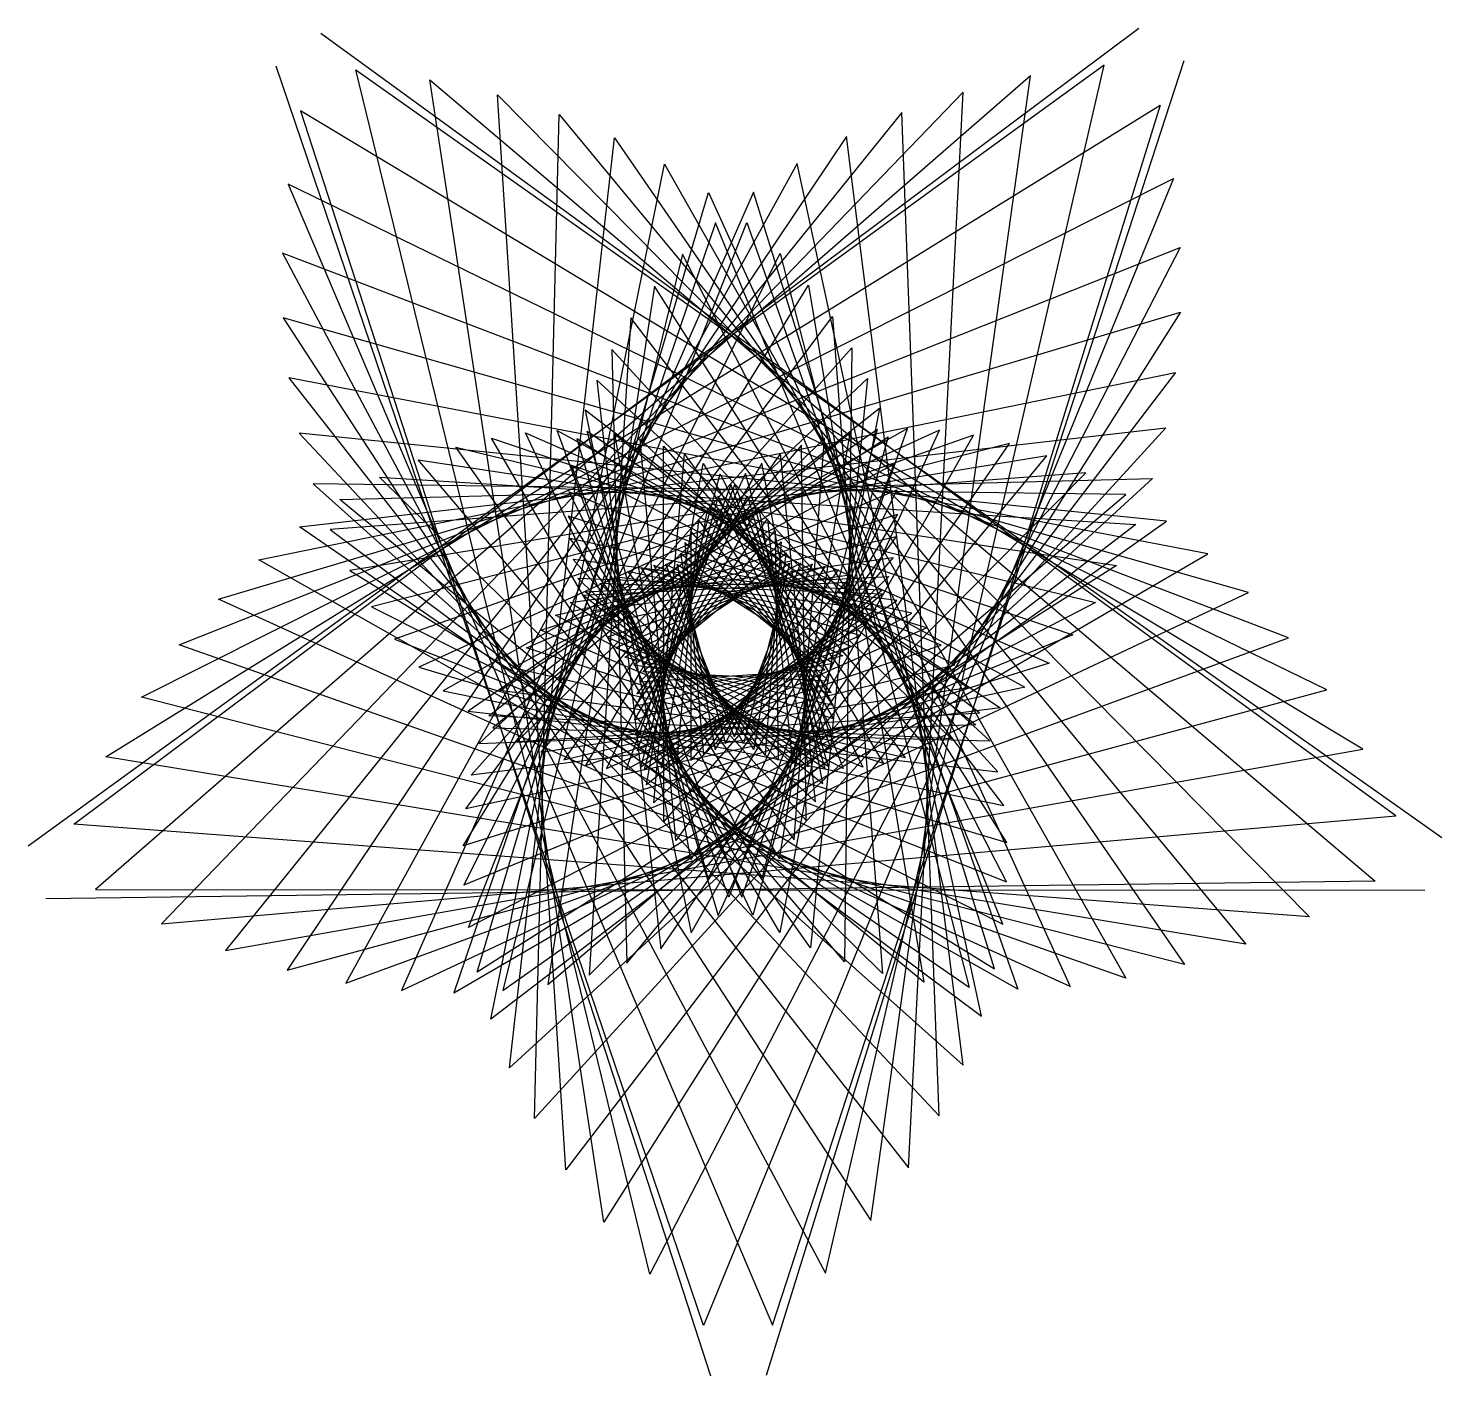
# Model space of a CAD drawing. Header units: metres. Extents: x 46 to 1156, y -177 to 881.
import ezdxf

# ---------------------------------------------------------------- set-up
doc = ezdxf.new("R2010")
doc.units = ezdxf.units.M

msp = doc.modelspace()

# ---------------------------------------------------------------- linework, layer by layer
for p, q in [((81.56354, 256.4161), (918.35956, 881.36194)), ((1120.1989, 262.93848), (275.62018, 877.3257)), ((630.39813, -137.09277), (953.7239, 856.006)), ((891.10333, 852.3843), (45.79749, 238.9979)), ((833.25336, 843.89404), (98.58783, 205.11914)), ((576.35095, -137.43225), (240.57593, 851.52673)), ((534.03357, -97.08899), (303.23474, 848.6904)), ((303.23474, 848.6904), (1156.1819, 245.97504)), ((672.20795, -96.22079), (891.10333, 852.3843)), ((707.6841, -54.84558), (833.25336, 843.89404)), ((498.03967, -56.16278), (361.1891, 840.9291)), ((361.1891, 840.9291), (1103.8206, 211.433)), ((780.23395, 831.2727), (150.37936, 177.98573)), ((467.9702, -15.21381), (414.3623, 828.97437)), ((414.3623, 828.97437), (1052.3743, 183.65172)), ((737.2356, -13.5224), (780.23395, 831.2727)), ((106.85501, 309.13162), (935.0268, 820.8916)), ((732.036, 815.21185), (200.69223, 157.03152)), ((1094.2476, 315.33344), (259.71262, 816.65)), ((259.71262, 816.65), (581.8644, -176.83026)), ((443.40393, 25.27081), (462.75714, 813.52)), ((462.75714, 813.52), (1002.32837, 162.0666)), ((935.0268, 820.8916), (625.38, -176.55695)), ((761.2909, 27.26743), (732.036, 815.21185)), ((688.60077, 796.3511), (249.1235, 141.6977)), ((423.90768, 64.87439), (506.429, 795.2073)), ((506.429, 795.2073), (954.0925, 146.12424)), ((780.2881, 67.11282), (688.60077, 796.3511)), ((649.8106, 775.282), (295.35175, 131.42273)), ((409.05017, 103.24286), (545.4773, 774.6264)), ((545.4773, 774.6264), (907.9983, 135.27115)), ((794.66394, 105.66589), (649.8106, 775.282)), ((134.65594, 356.0082), (945.55054, 763.37836)), ((1065.8601, 361.8589), (249.9107, 759.0077)), ((249.9107, 759.0077), (630.39813, -137.09277)), ((945.55054, 763.37836), (576.35095, -137.43225)), ((615.51843, 752.5419), (339.11743, 125.66818)), ((398.39294, 140.08856), (580.0543, 752.31915)), ((580.0543, 752.31915), (864.308, 128.96689)), ((804.856, 142.64157), (615.51843, 752.5419)), ((585.54, 728.6187), (380.22595, 123.90945)), ((391.51685, 175.17207), (610.3305, 728.7744)), ((811.29114, 177.80894), (585.54, 728.6187)), ((610.3305, 728.7744), (823.22516, 126.6922)), ((164.30875, 397.25824), (950.6127, 709.11346)), ((1035.6913, 402.73193), (245.53052, 704.6831)), ((245.53052, 704.6831), (672.20795, -96.22079)), ((388.00482, 208.3117), (636.5166, 704.43286)), ((559.6633, 703.9503), (418.54144, 125.6423)), ((950.6127, 709.11346), (534.03357, -97.08899)), ((814.38635, 210.9898), (559.6633, 703.9503)), ((636.5166, 704.43286), (784.89056, 127.94333)), ((387.45715, 239.37119), (658.8364, 679.68665)), ((537.6549, 678.92554), (453.97583, 130.38962)), ((814.5438, 242.05373), (537.6549, 678.92554)), ((658.8364, 679.68665), (749.39935, 132.24515)), ((195.22052, 433.13422), (950.87067, 658.3102)), ((950.87067, 658.3102), (498.03967, -56.16278)), ((1004.3313, 438.21625), (245.91132, 653.88104)), ((245.91132, 653.88104), (707.6841, -54.84558)), ((389.49316, 268.25427), (677.5348, 654.8812)), ((519.2693, 653.887), (486.4895, 137.69916)), ((812.1458, 270.91003), (519.2693, 653.887)), ((677.5348, 654.8812), (716.79675, 139.14587)), ((393.7478, 294.9084), (692.8668, 630.3168)), ((807.55646, 297.5083), (504.24738, 629.1321)), ((504.24738, 629.1321), (516.0817, 147.14867)), ((692.8668, 630.3168), (687.0879, 148.22275)), ((226.86111, 463.91443), (946.94946, 611.11694)), ((946.94946, 611.11694), (467.9702, -15.21381)), ((972.30676, 468.5956), (250.42645, 606.7429)), ((250.42645, 606.7429), (737.2356, -13.5224)), ((399.8813, 319.30902), (705.09125, 606.2524)), ((801.11664, 321.82944), (492.32672, 604.91626)), ((492.32672, 604.91626), (542.78467, 158.34637)), ((705.09125, 606.2524), (660.2457, 159.084)), ((407.57477, 341.46313), (714.4702, 582.90735)), ((793.14557, 343.88562), (483.24054, 581.4546)), ((483.24054, 581.4546), (566.66296, 170.93045)), ((714.4702, 582.90735), (636.2127, 171.36742)), ((258.76096, 489.90298), (939.44336, 567.61816)), ((736.493, 567.1173), (371.84018, 360.91913)), ((713.0538, 566.3517), (391.34583, 345.0276)), ((939.44336, 567.61816), (443.40393, 25.27081)), ((606.3172, 198.96736), (736.493, 567.1173)), ((622.328, 213.85121), (713.0538, 566.3517)), ((940.08276, 494.18237), (258.47784, 563.34106)), ((258.47784, 563.34106), (761.2909, 27.26743)), ((816.51385, 555.23474), (315.46033, 426.89853)), ((788.3284, 561.87177), (333.59192, 401.6758)), ((761.6138, 565.7263), (352.4933, 379.7394)), ((636.2127, 171.36742), (409.65308, 559.4933)), ((409.65308, 559.4933), (866.366, 405.02216)), ((691.35144, 563.7218), (410.75867, 331.86957)), ((416.53265, 361.4041), (721.2683, 560.4619)), ((671.4162, 559.5022), (429.86166, 321.2418)), ((614.9017, 184.7409), (436.3166, 563.6825)), ((436.3166, 563.6825), (847.7417, 382.85007)), ((596.2096, 198.90385), (461.4177, 565.3889)), ((461.4177, 565.3889), (828.63293, 363.7894)), ((783.93774, 363.71213), (476.72562, 558.9259)), ((476.72562, 558.9259), (587.80347, 184.5707)), ((580.0121, 213.58542), (484.86554, 564.9184)), ((484.86554, 564.9184), (809.3285, 347.65375)), ((566.17505, 228.54416), (506.59866, 562.56104)), ((506.59866, 562.56104), (790.0824, 334.2527)), ((554.5519, 243.56696), (526.5855, 558.5924)), ((526.5855, 558.5924), (771.11426, 323.3852)), ((542.78467, 158.34637), (816.51385, 555.23474)), ((566.66296, 170.93045), (788.3284, 561.87177)), ((587.80347, 184.5707), (761.6138, 565.7263)), ((721.2683, 560.4619), (614.9017, 184.7409)), ((635.97626, 228.98262), (691.35144, 563.7218)), ((647.40985, 244.15028), (671.4162, 559.5022)), ((846.00836, 545.48627), (298.46133, 455.5632)), ((660.2457, 159.084), (381.55365, 552.50336)), ((381.55365, 552.50336), (884.1793, 430.471)), ((653.2512, 553.9518), (448.46976, 312.9378)), ((636.8381, 547.3106), (466.42853, 306.75037)), ((516.0817, 147.14867), (846.00836, 545.48627)), ((537.33093, 273.08716), (561.3139, 546.8361)), ((544.98944, 258.46802), (544.81946, 553.27075)), ((544.81946, 553.27075), (752.61176, 314.84784)), ((561.3139, 546.8361), (734.7326, 308.43604)), ((664.259, 273.8847), (636.8381, 547.3106)), ((656.78406, 259.1702), (653.2512, 553.9518)), ((687.0879, 148.22275), (352.18353, 542.3846)), ((352.18353, 542.3846), (900.8169, 459.3466)), ((426.4834, 379.18613), (725.74194, 539.0643)), ((773.76447, 381.3683), (472.5204, 537.47314)), ((472.5204, 537.47314), (606.3172, 198.96736)), ((622.1422, 539.7999), (483.61047, 302.47598)), ((531.41644, 287.28888), (576.10315, 539.5107)), ((576.10315, 539.5107), (717.6056, 303.94592)), ((725.74194, 539.0643), (596.2096, 198.90385)), ((669.9944, 288.15955), (622.1422, 539.7999)), ((908.0668, 515.30054), (269.50812, 523.7002)), ((269.50812, 523.7002), (780.2881, 67.11282)), ((876.60876, 532.2892), (282.99658, 487.79633)), ((290.50916, 511.42163), (928.912, 527.8419)), ((716.79675, 139.14587), (321.75067, 528.8027)), ((321.75067, 528.8027), (915.8751, 491.773)), ((928.912, 527.8419), (423.90768, 64.87439)), ((486.4895, 137.69916), (876.60876, 532.2892)), ((609.11145, 531.6225), (499.9143, 299.91434)), ((597.68176, 522.96234), (515.2628, 298.87085)), ((524.1881, 314.00842), (600.77277, 522.9818)), ((527.08777, 300.96), (589.2355, 531.4976)), ((589.2355, 531.4976), (701.33514, 301.1796)), ((676.88666, 314.96802), (597.68176, 522.96234)), ((600.77277, 522.9818), (686.0012, 299.94357)), ((674.1509, 301.8839), (609.11145, 531.6225)), ((749.39935, 132.24515), (290.50916, 511.42163)), ((437.17908, 394.88336), (728.14404, 518.829)), ((453.97583, 130.38962), (908.0668, 515.30054)), ((762.8723, 396.92935), (470.37314, 517.2097)), ((470.37314, 517.2097), (622.328, 213.85121)), ((522.5641, 326.36194), (610.78864, 514.12976)), ((587.77826, 513.98517), (529.59973, 299.15894)), ((728.14404, 518.829), (580.0121, 213.58542)), ((678.35516, 327.34085), (587.77826, 513.98517)), ((610.78864, 514.12976), (671.6616, 300.05136)), ((448.3959, 408.58243), (728.7173, 499.8433)), ((522.0678, 337.96558), (619.3636, 505.09012)), ((579.3173, 504.8385), (542.88904, 300.60016)), ((728.7173, 499.8433), (566.17505, 228.54416)), ((678.7056, 338.9498), (579.3173, 504.8385)), ((619.3636, 505.09012), (658.3556, 301.3257)), ((784.89056, 127.94333), (258.76096, 489.90298)), ((915.8751, 491.773), (409.05017, 103.24286)), ((418.54144, 125.6423), (940.08276, 494.18237)), ((751.4843, 410.4863), (470.03833, 498.21814)), ((470.03833, 498.21814), (635.97626, 228.98262)), ((522.5572, 348.78058), (626.5855, 495.99432)), ((572.2102, 495.65265), (555.11005, 303.02692)), ((678.0803, 349.7578), (572.2102, 495.65265)), ((626.5855, 495.99432), (646.10504, 303.5987)), ((282.99658, 487.79633), (794.66394, 105.66589)), ((459.93292, 420.38385), (727.69495, 482.16727)), ((739.7999, 422.14197), (471.28284, 480.55652)), ((471.28284, 480.55652), (647.40985, 244.15028)), ((523.8972, 358.7827), (632.5466, 486.9571)), ((525.9606, 367.96027), (637.3415, 478.0776)), ((727.69495, 482.16727), (554.5519, 243.56696)), ((674.4362, 368.8932), (561.6803, 477.6022)), ((561.6803, 477.6022), (576.34503, 310.21548)), ((566.3633, 486.54126), (566.2592, 306.28098)), ((676.61475, 359.74228), (566.3633, 486.54126)), ((637.3415, 478.0776), (624.78143, 310.51984)), ((632.5466, 486.9571), (634.9159, 306.71237)), ((380.22595, 123.90945), (972.30676, 468.5956)), ((528.628, 376.31302), (641.0667, 469.43997)), ((671.66406, 377.21176), (558.06396, 468.91846)), ((558.06396, 468.91846), (585.3879, 314.69473)), ((641.0667, 469.43997), (615.6829, 314.8851)), ((823.22516, 126.6922), (226.86111, 463.91443)), ((298.46133, 455.5632), (804.856, 142.64157)), ((900.8169, 459.3466), (398.39294, 140.08856)), ((471.61188, 430.39725), (725.29803, 465.83835)), ((727.9961, 432.00784), (473.88483, 464.25922)), ((473.88483, 464.25922), (656.78406, 259.1702)), ((682.38354, 455.98798), (493.90137, 412.7265)), ((671.91125, 458.7332), (500.44144, 403.1286)), ((661.96265, 460.42462), (507.30005, 394.75232)), ((652.58636, 461.18054), (514.3545, 387.53613)), ((643.8183, 461.11462), (521.4957, 381.41342)), ((615.6829, 314.8851), (527.3563, 457.82483)), ((527.3563, 457.82483), (699.5114, 404.37952)), ((607.59216, 319.68347), (537.28296, 459.64124)), ((537.28296, 459.64124), (692.75854, 395.9176)), ((725.29803, 465.83835), (544.98944, 258.46802)), ((600.4725, 324.80148), (546.6489, 460.51486)), ((546.6489, 460.51486), (685.7954, 388.6134)), ((555.4172, 460.55914), (593.4177, 319.59442)), ((555.4172, 460.55914), (678.7317, 382.40137)), ((576.34503, 310.21548), (682.38354, 455.98798)), ((585.3879, 314.69473), (671.91125, 458.7332)), ((593.4177, 319.59442), (661.96265, 460.42462)), ((600.4725, 324.80148), (652.58636, 461.18054)), ((643.8183, 461.11462), (607.59216, 319.68347)), ((716.2278, 440.20218), (477.63525, 449.33926)), ((477.63525, 449.33926), (664.259, 273.8847)), ((704.6296, 446.84708), (482.33948, 435.79263)), ((483.27625, 438.73865), (721.73517, 450.87286)), ((693.31604, 452.06726), (487.8169, 423.59958)), ((646.10504, 303.5987), (494.78998, 445.52847)), ((494.78998, 445.52847), (717.2014, 437.26846)), ((634.9159, 306.71237), (506.03702, 450.89047)), ((506.03702, 450.89047), (711.8777, 425.00748)), ((624.78143, 310.51984), (516.9194, 454.9482)), ((516.9194, 454.9482), (705.9303, 414.05887)), ((721.73517, 450.87286), (537.33093, 273.08716)), ((555.11005, 303.02692), (704.6296, 446.84708)), ((566.2592, 306.28098), (693.31604, 452.06726)), ((864.308, 128.96689), (195.22052, 433.13422)), ((339.11743, 125.66818), (1004.3313, 438.21625)), ((482.33948, 435.79263), (669.9944, 288.15955)), ((658.3556, 301.3257), (483.27625, 438.73865)), ((717.2014, 437.26846), (531.41644, 287.28888)), ((542.88904, 300.60016), (716.2278, 440.20218)), ((315.46033, 426.89853), (811.29114, 177.80894)), ((884.1793, 430.471), (391.51685, 175.17207)), ((671.6616, 300.05136), (471.61188, 430.39725)), ((487.8169, 423.59958), (674.1509, 301.8839)), ((515.2628, 298.87085), (739.7999, 422.14197)), ((711.8777, 425.00748), (527.08777, 300.96)), ((529.59973, 299.15894), (727.9961, 432.00784)), ((686.0012, 299.94357), (459.93292, 420.38385)), ((493.90137, 412.7265), (676.88666, 314.96802)), ((705.9303, 414.05887), (524.1881, 314.00842)), ((295.35175, 131.42273), (1035.6913, 402.73193)), ((333.59192, 401.6758), (814.38635, 210.9898)), ((866.366, 405.02216), (388.00482, 208.3117)), ((701.33514, 301.1796), (448.3959, 408.58243)), ((499.9143, 299.91434), (751.4843, 410.4863)), ((500.44144, 403.1286), (678.35516, 327.34085)), ((699.5114, 404.37952), (522.5641, 326.36194)), ((907.9983, 135.27115), (164.30875, 397.25824)), ((717.6056, 303.94592), (437.17908, 394.88336)), ((483.61047, 302.47598), (762.8723, 396.92935)), ((507.30005, 394.75232), (678.7056, 338.9498)), ((692.75854, 395.9176), (522.0678, 337.96558)), ((352.4933, 379.7394), (814.5438, 242.05373)), ((847.7417, 382.85007), (387.45715, 239.37119)), ((734.7326, 308.43604), (426.4834, 379.18613)), ((466.42853, 306.75037), (773.76447, 381.3683)), ((514.3545, 387.53613), (678.0803, 349.7578)), ((521.4957, 381.41342), (676.61475, 359.74228)), ((685.7954, 388.6134), (522.5572, 348.78058)), ((678.7317, 382.40137), (523.8972, 358.7827)), ((671.66406, 377.21176), (525.9606, 367.96027)), ((528.628, 376.31302), (674.4362, 368.8932)), ((954.0925, 146.12424), (134.65594, 356.0082)), ((249.1235, 141.6977), (1065.8601, 361.8589)), ((371.84018, 360.91913), (812.1458, 270.91003)), ((828.63293, 363.7894), (389.49316, 268.25427)), ((752.61176, 314.84784), (416.53265, 361.4041)), ((448.46976, 312.9378), (783.93774, 363.71213)), ((391.34583, 345.0276), (807.55646, 297.5083)), ((809.3285, 347.65375), (393.7478, 294.9084)), ((790.0824, 334.2527), (399.8813, 319.30902)), ((771.11426, 323.3852), (407.57477, 341.46313)), ((429.86166, 321.2418), (793.14557, 343.88562)), ((410.75867, 331.86957), (801.11664, 321.82944)), ((200.69223, 157.03152), (1094.2476, 315.33344)), ((1002.32837, 162.0666), (106.85501, 309.13162)), ((1052.3743, 183.65172), (81.56354, 256.4161)), ((150.37936, 177.98573), (1120.1989, 262.93848)), ((1103.8206, 211.433), (59.50452, 197.69655)), ((98.58783, 205.11914), (1142.9941, 204.50195))]:
    msp.add_line(p, q)

doc.saveas('drawing.dxf')
